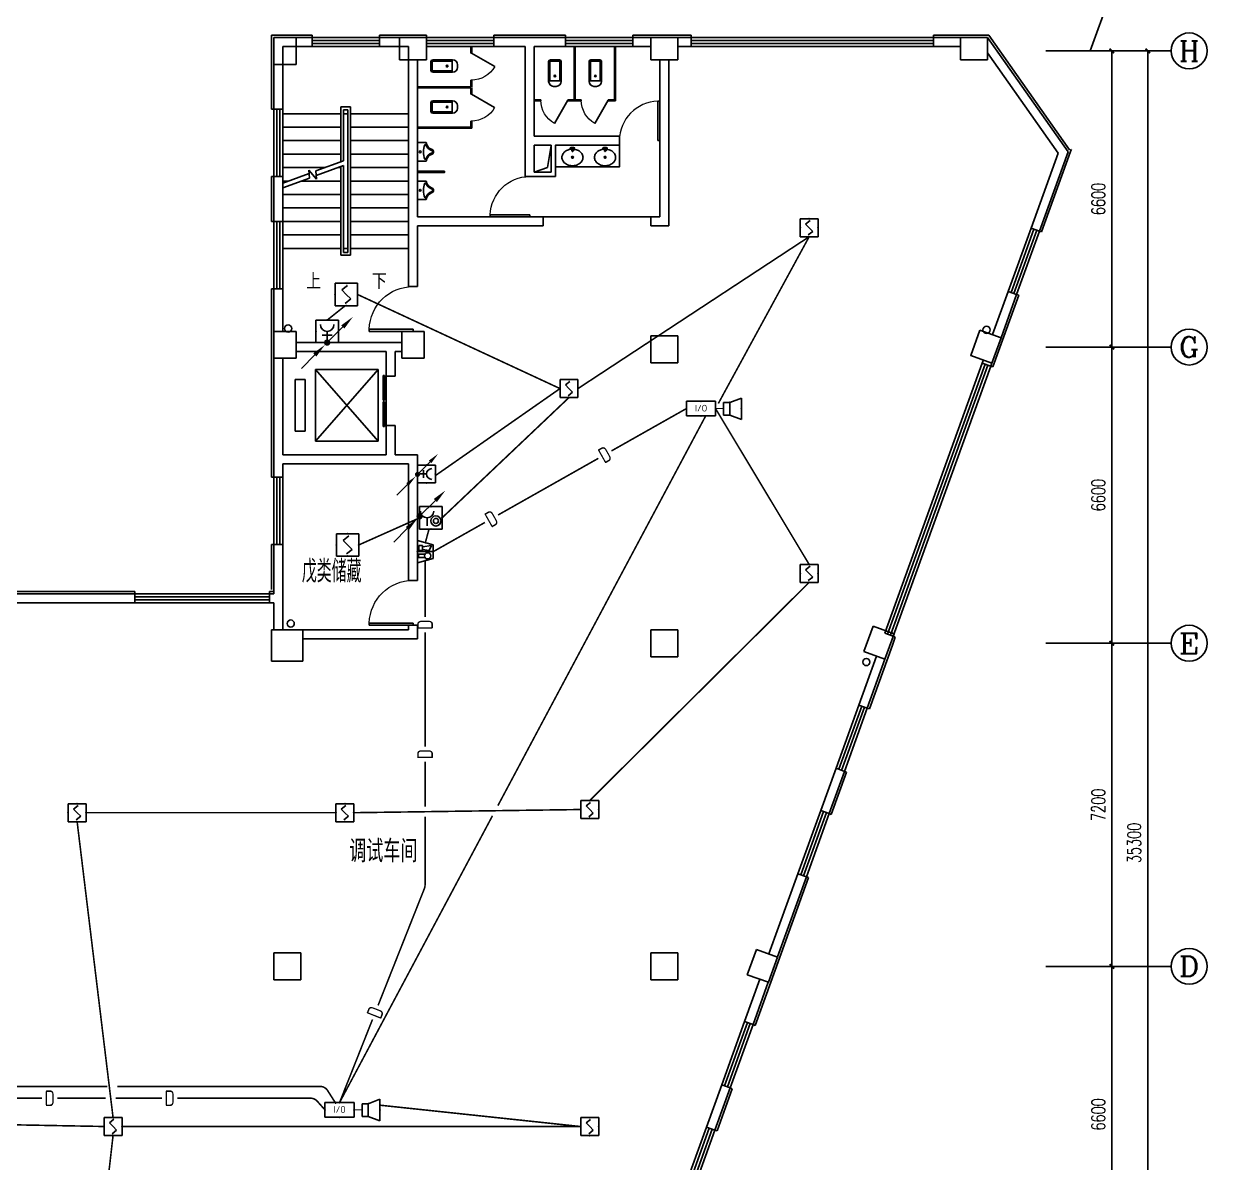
# Model space of a CAD drawing. Extents: x 2166032 to 5302137, y 581493 to 2416206.
# Drawn here: x 2622521 to 2649304, y 1134719 to 1160099 of the extents above; entities that cross this region are included whole.
import ezdxf
from ezdxf.enums import TextEntityAlignment as Align

# ---------------------------------------------------------------- set-up
doc = ezdxf.new("R2010")
doc.units = 0
doc.header["$LTSCALE"] = 1000
doc.header["$MEASUREMENT"] = 0
doc.linetypes.add('CENTER2', pattern=[1.14, 0.75, -0.13, 0.13, -0.13])
doc.linetypes.add('DASH', pattern=[0.35, 0.25, -0.1])
for name, color, linetype in [('AXIS', 3, 'Continuous'), ('AXIS_TEXT', 7, 'Continuous'), ('COLUMN', 2, 'Continuous'), ('DIM_SYMB', 3, 'Continuous'), ('EQUIP-消防', 3, 'Continuous'), ('EQUIP-通讯', 3, 'Continuous'), ('LATRINE', 8, 'Continuous'), ('LVTRY', 8, 'Continuous'), ('LWIRE', 4, 'Continuous'), ('PUB_TEXT', 7, 'Continuous'), ('SIG_TEXT', 7, 'Continuous'), ('STAIR', 8, 'Continuous'), ('SURFACE', 8, 'Continuous'), ('TEL_TEXT', 7, 'Continuous'), ('WALL', 8, 'Continuous'), ('WINDOW', 8, 'Continuous'), ('WIRE-动力', 2, 'Continuous'), ('WIRE-消防', 4, 'Continuous'), ('WIRE-电源', 10, 'Continuous'), ('WIRE-电话', 4, 'CENTER2'), ('屋面', 151, 'Continuous'), ('道路', 2, 'Continuous')]:
    doc.layers.add(name, color=color, linetype=linetype)
doc.styles.add('_HZTXT', font='！tssdeng.shx', dxfattribs={"width": 0.8, "bigfont": '！tssdchn.shx'})
doc.styles.add('_TCH_AXIS', font='complex_.ttf')
doc.styles.add('_TCH_DIM', font='tssdeng.shx', dxfattribs={"bigfont": 'tssdchn.shx'})
doc.styles.add('_TEL_DIM', font='@tssdeng.shx', dxfattribs={"width": 0.8, "height": 3.5, "bigfont": '!tssdchn.shx'})
doc.styles.add('COMPLEX', font='complex_.ttf')
doc.styles.add('DIM_FONT', font='simplex_.ttf', dxfattribs={"width": 0.7})
doc.styles.get("Standard").update_dxf_attribs({"font": 'tssdeng.shx', "bigfont": 'tssdchn.shx'})
doc.styles.add('TSSD_REIN', font='tssdeng.shx', dxfattribs={"width": 0.7, "bigfont": 'tssdchn.shx'})
doc.dimstyles.new('DIMN', dxfattribs={"dimtxt": 300, "dimasz": 100, "dimexe": 250, "dimexo": 300, "dimgap": 150, "dimtad": 1, "dimdec": 0, "dimzin": 0, "dimdsep": 46, "dimtxsty": 'DIM_FONT', "dimblk": 'ARCHTICK', "dimcen": 0.09, "dimclrt": 7, "dimazin": 2, "dimtfac": 1, "dimtdec": 0, "dimtix": 1, "dimtmove": 2, "dimatfit": 3, "dimldrblk": 'ARCHTICK', "dimfxl": 1, "dimtolj": 1, "dimtzin": 0, "dimarcsym": 0})

# ---------------------------------------------------------------- blocks, each defined once
blk = doc.blocks.new('_LV8')
for p, q in [((-205, 0), (205, 0)), ((-205, -191), (-205, 0)), ((205, 0), (205, -191))]:
    blk.add_line(p, q)
blk.add_circle((0, -60), 20)
for centre, radius, start, end in [((-243, -391), 203, 19.2639, 79.2894), ((-152, -175), 10, 114.1084, 248.1394), ((5, -526), 395, 66.6675, 114.1084), ((-243, -401), 233, 19.2639, 68.1394), ((243, -401), 233, 110.4941, 160.7361), ((243, -391), 203, 100.7106, 160.7361), ((158, -173), 10, 290.4941, 66.6675), ((0, -306), 54, 199.2639, 269.7777), ((0, -316), 24, 199.2639, 269.4998), ((0, -306), 54, 270.2223, 340.7361), ((0, -316), 24, 270.5002, 340.7361)]:
    blk.add_arc(centre, radius, start, end)
blk = doc.blocks.new('$equip$00001712')
for p, q in [((-0.5, 1), (-0.5, 0)), ((0.5, 1), (-0.5, 1)), ((0.5, 0), (0.5, 1)), ((-0.5, 0), (0.5, 0)), ((-0.219, 0.331), (0.222, 0.331)), ((0, 0.5), (0, 0.15))]:
    blk.add_line(p, q)
blk.add_arc((0, 0.8), 0.3, 180, 0)
for p in [(0, 1), (-0.5, 0.5), (0, 0), (0.5, 0.5)]:
    blk.add_point(p)
at = {"flags": 1}
for tag, height, p in [('A', 0.00002, (0, 0)), ('B', 0.4, (0.726, 0.302))]:
    blk.add_attdef(tag, text='', height=height, dxfattribs=at).set_placement(p, align=Align.MIDDLE_CENTER)
blk = doc.blocks.new('$TelecSys$00000081')
for p, q in [((0.104, 0.104), (0.104, 0.104)), ((-0.104, -0.104), (-0.104, -0.104)), ((-1.15, -1.15), (-0.55, -0.55))]:
    blk.add_line(p, q)
at = {"const_width": 0.142}
blk.add_lwpolyline([(0.071, 0, 1), (-0.071, 0, 1)], format="xyb", close=True, dxfattribs=at)
blk.add_solid([(-0.62, -0.48), (-0.48, -0.62), (-0.1, -0.1)])
at = {"width": 0.8, "flags": 9}
blk.add_attdef('A', (0, 0), '', height=0.00002, rotation=180, dxfattribs=at)
blk = doc.blocks.new('$TelecSys$00000079')
for p, q in [((0.7, 0.7), (0, 0)), ((0.104, 0.104), (0.104, 0.104)), ((-0.104, -0.104), (-0.104, -0.104))]:
    blk.add_line(p, q)
at = {"const_width": 0.142}
blk.add_lwpolyline([(-0.071, 0, 1), (0.071, 0, 1)], format="xyb", close=True, dxfattribs=at)
blk.add_solid([(0.63, 0.77), (0.77, 0.63), (1.15, 1.15)])
at = {"width": 0.8, "flags": 9}
blk.add_attdef('A', (0, 0), '', height=0.00002, dxfattribs=at)
blk = doc.blocks.new('$equip$00001700')
for p, q in [((-0.5, 0.5), (-0.5, -0.5)), ((0.5, 0.5), (-0.5, 0.5)), ((-0.2, 0.2), (0.05, 0.4)), ((0, 0), (-0.2, 0.2)), ((0, 0), (0.2, -0.2)), ((0.5, -0.5), (0.5, 0.5)), ((-0.5, -0.5), (0.5, -0.5)), ((0.2, -0.2), (-0.05, -0.4))]:
    blk.add_line(p, q)
for p in [(-0.5, 0), (0, 0.5), (0.5, 0), (0, -0.5)]:
    blk.add_point(p)
at = {"flags": 1}
for tag, height, p in [('A', 0.00002, (0, 0)), ('B', 0.4, (0.75, -0.204))]:
    blk.add_attdef(tag, text='', height=height, dxfattribs=at).set_placement(p, align=Align.MIDDLE_CENTER)
blk = doc.blocks.new('$equip$00001711')
for p, q in [((-0.5, 1), (-0.5, 0)), ((0.5, 1), (-0.5, 1)), ((0.5, 0), (0.5, 1)), ((-0.5, 0), (0.5, 0)), ((-0.169, 0.5), (-0.169, 0.15))]:
    blk.add_line(p, q)
for radius in [0.226, 0.113]:
    blk.add_circle((0.227, 0.36), radius)
blk.add_arc((-0.169, 0.8), 0.3, 180, 0)
for p in [(0, 1), (-0.5, 0.5), (0, 0), (0.5, 0.5)]:
    blk.add_point(p)
at = {"flags": 1}
for tag, height, p in [('A', 0.00002, (0, 0)), ('B', 0.4, (0.759, 0.309))]:
    blk.add_attdef(tag, text='', height=height, dxfattribs=at).set_placement(p, align=Align.MIDDLE_CENTER)
blk = doc.blocks.new('$equip$00001943')
for p, q in [((-0.3, 0.35), (-0.5, -0.35)), ((0.3, 0.35), (-0.3, 0.35)), ((-0.22, -0.124), (-0.27, 0.276)), ((-0.27, 0.276), (-0.05, 0.176)), ((-0.05, 0.176), (-0.1, -0.124)), ((0, 0.35), (0, -0.35)), ((0.5, -0.35), (0.3, 0.35)), ((-0.5, -0.35), (0.5, -0.35)), ((-0.27, -0.124), (-0.27, -0.294)), ((-0.05, -0.124), (-0.27, -0.124)), ((-0.27, -0.294), (-0.05, -0.294)), ((-0.05, -0.294), (-0.05, -0.124)), ((0.112, -0.298), (0.112, -0.013)), ((0.262, -0.298), (0.112, -0.298)), ((0.262, -0.013), (0.262, -0.298))]:
    blk.add_line(p, q)
blk.add_circle((0.187, 0.102), 0.139)
for p in [(-0.4, 0), (0, 0.35), (0, -0.35), (0.404, -0.012)]:
    blk.add_point(p)
at = {"layer": 'TEL_TEXT', "style": '_TEL_DIM', "flags": 1}
blk.add_attdef('A', text='', height=0.00002, dxfattribs=at).set_placement((0, 0), align=Align.MIDDLE_CENTER)
blk = doc.blocks.new('$equip$00001366')
for p, q in [((0, 0.35), (0, -0.35)), ((0, 0.35), (0.35, 0.35)), ((0.35, 0.35), (1, 0.6)), ((0.35, 0.35), (0.35, -0.35)), ((1, 0.6), (1, -0.6)), ((0.35, -0.35), (0, -0.35)), ((1, -0.6), (0.35, -0.35))]:
    blk.add_line(p, q)
for p in [(0, 0), (0.35, 0.35), (1, 0), (0.35, -0.35)]:
    blk.add_point(p)
at = {"flags": 9}
blk.add_attdef('A', (0, 0), '', height=0.00002, dxfattribs=at)
blk = doc.blocks.new('$equip$00001926')
for p, q in [((0.65, 0.65), (-0.65, 0.65)), ((-0.65, 0.65), (-0.65, 0)), ((0.65, 0), (0.65, 0.65)), ((-0.65, 0), (0.65, 0))]:
    blk.add_line(p, q)
for p in [(0, 0.65), (-0.65, 0.325), (0, 0), (0.65, 0.325)]:
    blk.add_point(p)
at = {"color": 7, "style": '_TEL_DIM'}
blk.add_attdef('$TEXT$', text='', height=0.3, dxfattribs=at).set_placement((0.006, 0.343), align=Align.MIDDLE_CENTER)
at = {"color": 7, "style": '_TEL_DIM', "flags": 1}
blk.add_attdef('A', text='', height=0.00002, dxfattribs=at).set_placement((0, 0), align=Align.MIDDLE_CENTER)
blk = doc.blocks.new('_ArchTick')
at = {"color": 0, "linetype": 'ByBlock', "const_width": 0.4}
blk.add_lwpolyline([(-0.5, -0.5), (0.5, 0.5)], dxfattribs=at)
blk = doc.blocks.new('*D2711')
at = {"layer": 'AXIS', "color": 0, "lineweight": -2}
for p, q in [((2646312, 1139100), (2647011, 1139100)), ((2646761, 1132500), (2646761, 1139100)), ((2646312, 1132500), (2647011, 1132500))]:
    blk.add_line(p, q, dxfattribs=at)
at = {"layer": 'Defpoints', "color": 0}
for p in [(2646012, 1139100), (2646761, 1139100), (2646012, 1132500)]:
    blk.add_point(p, dxfattribs=at)
at = {"layer": 'AXIS', "color": 0, "lineweight": -2, "xscale": 100, "yscale": 100, "zscale": 100}
for p, rotation in [((2646761, 1139100), 90), ((2646761, 1132500), 270)]:
    blk.add_blockref('_ArchTick', p, dxfattribs=dict(at, rotation=rotation))
at = {"layer": 'AXIS', "color": 7, "insert": (2646459, 1135800), "char_height": 300, "attachment_point": 5, "rotation": 90, "style": 'DIM_FONT'}
blk.add_mtext('\\A1;6600', dxfattribs=at)
blk = doc.blocks.new('*D2712')
at = {"layer": 'AXIS', "color": 0, "lineweight": -2}
for p, q in [((2646312, 1146300), (2647011, 1146300)), ((2646761, 1139100), (2646761, 1146300)), ((2646312, 1139100), (2647011, 1139100))]:
    blk.add_line(p, q, dxfattribs=at)
at = {"layer": 'Defpoints', "color": 0}
for p in [(2646012, 1146300), (2646761, 1146300), (2646012, 1139100)]:
    blk.add_point(p, dxfattribs=at)
at = {"layer": 'AXIS', "color": 0, "lineweight": -2, "xscale": 100, "yscale": 100, "zscale": 100}
for p, rotation in [((2646761, 1146300), 90), ((2646761, 1139100), 270)]:
    blk.add_blockref('_ArchTick', p, dxfattribs=dict(at, rotation=rotation))
at = {"layer": 'AXIS', "color": 7, "insert": (2646459, 1142700), "char_height": 300, "attachment_point": 5, "rotation": 90, "style": 'DIM_FONT'}
blk.add_mtext('\\A1;7200', dxfattribs=at)
blk = doc.blocks.new('*D2713')
at = {"layer": 'AXIS', "color": 0, "lineweight": -2}
for p, q in [((2646312, 1152900), (2647011, 1152900)), ((2646761, 1146300), (2646761, 1152900)), ((2646312, 1146300), (2647011, 1146300))]:
    blk.add_line(p, q, dxfattribs=at)
at = {"layer": 'Defpoints', "color": 0}
for p in [(2646012, 1152900), (2646761, 1152900), (2646012, 1146300)]:
    blk.add_point(p, dxfattribs=at)
at = {"layer": 'AXIS', "color": 0, "lineweight": -2, "xscale": 100, "yscale": 100, "zscale": 100}
for p, rotation in [((2646761, 1152900), 90), ((2646761, 1146300), 270)]:
    blk.add_blockref('_ArchTick', p, dxfattribs=dict(at, rotation=rotation))
at = {"layer": 'AXIS', "color": 7, "insert": (2646459, 1149600), "char_height": 300, "attachment_point": 5, "rotation": 90, "style": 'DIM_FONT'}
blk.add_mtext('\\A1;6600', dxfattribs=at)
blk = doc.blocks.new('*D2714')
at = {"layer": 'AXIS', "color": 0, "lineweight": -2}
for p, q in [((2646312, 1159500), (2647011, 1159500)), ((2646761, 1152900), (2646761, 1159500)), ((2646312, 1152900), (2647011, 1152900))]:
    blk.add_line(p, q, dxfattribs=at)
at = {"layer": 'Defpoints', "color": 0}
for p in [(2646012, 1159500), (2646761, 1159500), (2646012, 1152900)]:
    blk.add_point(p, dxfattribs=at)
at = {"layer": 'AXIS', "color": 0, "lineweight": -2, "xscale": 100, "yscale": 100, "zscale": 100}
for p, rotation in [((2646761, 1159500), 90), ((2646761, 1152900), 270)]:
    blk.add_blockref('_ArchTick', p, dxfattribs=dict(at, rotation=rotation))
at = {"layer": 'AXIS', "color": 7, "insert": (2646459, 1156200), "char_height": 300, "attachment_point": 5, "rotation": 90, "style": 'DIM_FONT'}
blk.add_mtext('\\A1;6600', dxfattribs=at)
blk = doc.blocks.new('*D2715')
at = {"layer": 'AXIS', "color": 0, "lineweight": -2}
for p, q in [((2646312, 1159500), (2647811, 1159500)), ((2647561, 1124200), (2647561, 1159500)), ((2646312, 1124200), (2647811, 1124200))]:
    blk.add_line(p, q, dxfattribs=at)
at = {"layer": 'Defpoints', "color": 0}
for p in [(2646012, 1159500), (2647561, 1159500), (2646012, 1124200)]:
    blk.add_point(p, dxfattribs=at)
at = {"layer": 'AXIS', "color": 0, "lineweight": -2, "xscale": 100, "yscale": 100, "zscale": 100}
for p, rotation in [((2647561, 1159500), 90), ((2647561, 1124200), 270)]:
    blk.add_blockref('_ArchTick', p, dxfattribs=dict(at, rotation=rotation))
at = {"layer": 'AXIS', "color": 7, "insert": (2647259, 1141850), "char_height": 300, "attachment_point": 5, "rotation": 90, "style": 'DIM_FONT'}
blk.add_mtext('\\A1;35300', dxfattribs=at)
blk = doc.blocks.new('$TCHSYS$WIN2D')
for p, q in [((-0.5, 0.5), (0.5, 0.5)), ((-0.5, 0.5), (-0.5, -0.5)), ((0.5, 0.5), (0.5, -0.5)), ((0.5, 0.1667), (-0.5, 0.1667)), ((0.5, -0.1667), (-0.5, -0.1667)), ((-0.5, -0.5), (0.5, -0.5))]:
    blk.add_line(p, q)
blk = doc.blocks.new('$TCHSYS$DOOR2D')
for p, q in [((0.45, 0.975), (0.5, 0.975)), ((0.45, 0), (0.45, 0.975)), ((0.5, 0), (0.5, 0.975)), ((0.5, 0), (0.45, 0))]:
    blk.add_line(p, q)
at = {"lineweight": 13}
blk.add_arc((0.475, 0), 0.975, 91.4693, 180, dxfattribs=at)
blk = doc.blocks.new('$lvtry$00000200')
for p, q in [((-140, -40, 0), (-140, -480, 0)), ((-110, -40, 0), (-110, -470, 0)), ((100, 0, 0), (-100, 0, 0)), ((100, -30, 0), (-100, -30, 0)), ((110, -470, 0), (110, -40, 0)), ((140, -480, 0), (140, -40, 0)), ((140, -470, 0), (-140, -470, 0)), ((-30, -590, 0), (30, -590, 0))]:
    blk.add_line(p, q)
blk.add_circle((0, -359, 0), 20)
for centre, radius, start, end in [((-100, -40, 0), 40, 90, 180), ((-100, -40, 0), 10, 90, 180), ((100, -40, 0), 40, 0, 90), ((100, -40, 0), 10, 0, 90), ((-30, -480, 0), 110, 180, 270), ((30, -480, 0), 110, 270, 0)]:
    blk.add_arc(centre, radius, start, end)
blk.add_point((0, 0))
blk = doc.blocks.new('$TCHSYS$APDOOR2D')
blk.add_line((0.5, 0), (0, 0.866))
at = {"lineweight": 13}
blk.add_arc((0.5, 0), 1, 120, 180, dxfattribs=at)
blk = doc.blocks.new('$lvtry$00000194')
for p, q in [((-17, -27, 0), (-17, -17, 0)), ((17, -27, 0), (17, -17, 0))]:
    blk.add_line(p, q)
at = {"elevation": 0}
blk.add_lwpolyline([(14, -39, -0.067374), (92, -53, -0.088152), (166, -93, -0.105269), (218, -155, -0.121685), (235, -224, -0.121685), (218, -292, -0.105269), (166, -355, -0.088152), (92, -394, -0.078966), (0, -409, -0.078966), (-92, -394, -0.088152), (-166, -355, -0.105269), (-218, -292, -0.121685), (-235, -224, -0.121685), (-218, -155, -0.105269), (-166, -93, -0.088152), (-92, -53, -0.059935), (-23, -40, -0.059935)], format="xyb", dxfattribs=at)
for centre, radius in [((0, -221, 0), 20), ((0, -27, 0), 16.7), ((0, -221, 0), 15)]:
    blk.add_circle(centre, radius)
for centre, radius, start, end in [((-40, -17, 0), 10.1, 106.6096, 258.1648), ((-64, 250, 0), 259, 274.7069, 282.3732), ((-75, -197, 0), 173, 71.36, 79.1873), ((-29, -63, 0), 6.77, 155.344, 308.3224), ((-171, 35, 0), 166, 324.8411, 338.1337), ((-171, 35, 0), 170, 324.8411, 331.3523), ((-29, -63, 0), 3.37, 155.344, 308.3224), ((100, -178, 0), 170, 132.3141, 138.8253), ((100, -178, 0), 166, 125.5327, 138.8253), ((-12, -42, 0), 10.6, 201.8924, 261.774), ((0, -17, 0), 16.7, 0, 180), ((-381, -99, 0), 372, 2.3982, 6.7627), ((0, -80, 0), 9.9, 201.7837, 338.2163), ((64, 250, 0), 259, 257.6268, 265.2931), ((381, -99, 0), 372, 170.1008, 177.6018), ((75, -197, 0), 173, 100.8127, 110.4191), ((40, -17, 0), 10.1, 281.8352, 73.3904)]:
    blk.add_arc(centre, radius, start, end)
blk.add_point((0, -17, 0))
blk = doc.blocks.new('$DorLib2D$00000001')
for p, q in [((0.45, 0.975), (0.5, 0.975)), ((0.45, 0), (0.45, 0.975)), ((0.5, 0), (0.5, 0.975)), ((0.5, 0), (0.45, 0))]:
    blk.add_line(p, q)
at = {"lineweight": 13}
blk.add_arc((0.475, 0), 0.975, 91.4693, 180, dxfattribs=at)
blk = doc.blocks.new('_AXISO')
blk.add_circle((0, 0), 0.5)
at = {"layer": 'AXIS_TEXT', "style": 'COMPLEX', "width": 1.171875}
blk.add_attdef('A', text='', height=0.56, dxfattribs=at).set_placement((-0.25, -0.28), (0.25, -0.28), align=Align.FIT)
blk = doc.blocks.new('$TCHSYS$LDOR22D')
for p, q in [((-0.517, 0.833), (-0.017, 0.833)), ((-0.517, 0.833), (-0.517, 0.667)), ((-0.017, 0.833), (-0.017, 0.667)), ((0.017, 0.833), (0.017, 0.667)), ((0.017, 0.833), (0.517, 0.833)), ((0.517, 0.833), (0.517, 0.667)), ((-0.517, 0.667), (-0.017, 0.667)), ((-0.5, 0.5), (0.5, 0.5)), ((0.017, 0.667), (0.517, 0.667))]:
    blk.add_line(p, q)

msp = doc.modelspace()

# ---------------------------------------------------------------- linework, layer by layer
msp.add_circle((2604640.5, 1020101.3), 438608.5)
at = {"layer": 'AXIS'}
for p, q in [((2646281, 1159500.3), (2647619.1, 1163206.7)), ((2645293.7, 1159500.3), (2648083.5, 1159500.3)), ((2645293.7, 1152900.3), (2648083.5, 1152900.3)), ((2645293.7, 1146300.3), (2648083.5, 1146300.3)), ((2645293.7, 1139100.3), (2648083.5, 1139100.3))]:
    msp.add_line(p, q, dxfattribs=at)
at = {"layer": 'COLUMN'}
for p, q in [((2628588.9, 1159799.9), (2628088.9, 1159799.9)), ((2628088.9, 1159799.9), (2628088.9, 1159199.9)), ((2628588.9, 1159199.9), (2628588.9, 1159799.9)), ((2631488.9, 1159799.9), (2630888.9, 1159799.9)), ((2630888.9, 1159799.9), (2630888.9, 1159299.9)), ((2631488.9, 1159299.9), (2631488.9, 1159799.9)), ((2637088.9, 1159799.9), (2636488.9, 1159799.9)), ((2636488.9, 1159799.9), (2636488.9, 1159299.9)), ((2637088.9, 1159299.9), (2637088.9, 1159799.9)), ((2643988.9, 1159799.9), (2643388.9, 1159799.9)), ((2643388.9, 1159799.9), (2643388.9, 1159299.9)), ((2643988.9, 1159299.9), (2643988.9, 1159799.9)), ((2628088.9, 1159199.9), (2628588.9, 1159199.9)), ((2630888.9, 1159299.9), (2631488.9, 1159299.9)), ((2636488.9, 1159299.9), (2637088.9, 1159299.9)), ((2643388.9, 1159299.9), (2643988.9, 1159299.9)), ((2643821.6, 1153278.8), (2643617.9, 1152714.4)), ((2644292.4, 1153108.9), (2643821.6, 1153278.8)), ((2628588.9, 1153250.3), (2628088.9, 1153250.3)), ((2628088.9, 1153250.3), (2628088.9, 1152650.3)), ((2628588.9, 1152650.3), (2628588.9, 1153250.3)), ((2631438.9, 1153250.3), (2630938.9, 1153250.3)), ((2630938.9, 1153250.3), (2630938.9, 1152650.3)), ((2631438.9, 1152650.3), (2631438.9, 1153250.3)), ((2637088.9, 1153150.3), (2636488.9, 1153150.3)), ((2636488.9, 1153150.3), (2636488.9, 1152550.3)), ((2637088.9, 1152550.3), (2637088.9, 1153150.3)), ((2644088.6, 1152544.5), (2644292.4, 1153108.9)), ((2628088.9, 1152650.3), (2628588.9, 1152650.3)), ((2630938.9, 1152650.3), (2631438.9, 1152650.3)), ((2636488.9, 1152550.3), (2637088.9, 1152550.3)), ((2643617.9, 1152714.4), (2644088.6, 1152544.5)), ((2628737.3, 1146600.3), (2628037.3, 1146600.3)), ((2628037.3, 1146600.3), (2628037.3, 1145900.3)), ((2628737.3, 1145900.3), (2628737.3, 1146600.3)), ((2637088.9, 1146600.3), (2636488.9, 1146600.3)), ((2636488.9, 1146600.3), (2636488.9, 1146000.3)), ((2637088.9, 1146000.3), (2637088.9, 1146600.3)), ((2641439.1, 1146678.6), (2641235.4, 1146114.3)), ((2641909.9, 1146508.7), (2641439.1, 1146678.6)), ((2641706.2, 1145944.3), (2641909.9, 1146508.7)), ((2641235.4, 1146114.3), (2641706.2, 1145944.3)), ((2628037.3, 1145900.3), (2628737.3, 1145900.3)), ((2636488.9, 1146000.3), (2637088.9, 1146000.3)), ((2628688.9, 1139400.3), (2628088.9, 1139400.3)), ((2628088.9, 1139400.3), (2628088.9, 1138800.3)), ((2628688.9, 1138800.3), (2628688.9, 1139400.3)), ((2637088.9, 1139400.3), (2636488.9, 1139400.3)), ((2636488.9, 1139400.3), (2636488.9, 1138800.3)), ((2637088.9, 1138800.3), (2637088.9, 1139400.3)), ((2638839.6, 1139478.6), (2638635.9, 1138914.3)), ((2639311.2, 1139308.4), (2638839.6, 1139478.6)), ((2639107.4, 1138744), (2639311.2, 1139308.4)), ((2638635.9, 1138914.3), (2639107.4, 1138744)), ((2628088.9, 1138800.3), (2628688.9, 1138800.3)), ((2636488.9, 1138800.3), (2637088.9, 1138800.3))]:
    msp.add_line(p, q, dxfattribs=at)
at = {"layer": 'DIM_SYMB'}
for points in [[(2630413.9, 1154640.6, 0, 0, 0), (2630413.9, 1158848.4, 0, 0, 0), (2628963.9, 1158848.4, 0, 0, 0), (2628963.9, 1156748.4, 80, 0, 0), (2628963.9, 1156448.4, 0, 0, 0)], [(2628963.9, 1154639.7, 0, 0, 0), (2628963.9, 1155732.4, 80, 0, 0), (2628963.9, 1156032.4, 0, 0, 0)]]:
    msp.add_lwpolyline(points, format="xyseb", dxfattribs=at)
at = {"layer": 'LATRINE'}
for p, q in [((2632476.9, 1159600.3), (2632476.9, 1159450.3)), ((2632501.9, 1159600.3), (2632476.9, 1159600.3)), ((2632476.9, 1159450.3), (2632501.9, 1159450.3)), ((2632501.9, 1159450.3), (2632501.9, 1159600.3)), ((2634776.4, 1159600.3), (2634776.4, 1158412.8)), ((2634801.4, 1159600.3), (2634776.4, 1159600.3)), ((2634801.4, 1159600.3), (2634801.4, 1158412.8)), ((2635676.4, 1159600.3), (2635676.4, 1158412.8)), ((2635701.4, 1159600.3), (2635676.4, 1159600.3)), ((2635701.4, 1159600.3), (2635701.4, 1158387.8)), ((2631288.9, 1158700.3), (2632476.9, 1158700.3)), ((2631288.9, 1158700.3), (2631288.9, 1158675.3)), ((2631288.9, 1158675.3), (2632476.4, 1158675.3)), ((2632476.4, 1158675.3), (2632476.4, 1158537.8)), ((2632501.9, 1158850.3), (2632476.9, 1158850.3)), ((2632476.9, 1158850.3), (2632476.9, 1158700.3)), ((2632501.4, 1158537.8), (2632501.4, 1158687.8)), ((2632501.9, 1158700.3), (2632501.9, 1158850.3)), ((2632476.4, 1158537.8), (2632501.4, 1158537.8)), ((2634038.9, 1158412.8), (2633888.9, 1158412.8)), ((2633888.9, 1158412.8), (2633888.9, 1158387.8)), ((2633888.9, 1158387.8), (2634038.9, 1158387.8)), ((2634038.9, 1158387.8), (2634038.9, 1158412.8)), ((2634776.4, 1158412.8), (2634638.9, 1158412.8)), ((2634638.9, 1158412.8), (2634638.9, 1158387.8)), ((2634638.9, 1158387.8), (2634788.9, 1158387.8)), ((2634788.9, 1158387.8), (2634938.9, 1158387.8)), ((2634938.9, 1158412.8), (2634801.4, 1158412.8)), ((2634938.9, 1158387.8), (2634938.9, 1158412.8)), ((2635676.4, 1158412.8), (2635538.9, 1158412.8)), ((2635538.9, 1158412.8), (2635538.9, 1158387.8)), ((2635538.9, 1158387.8), (2635701.4, 1158387.8)), ((2632501.4, 1157937.8), (2632476.4, 1157937.8)), ((2632476.4, 1157937.8), (2632476.4, 1157800.3)), ((2632501.4, 1157775.3), (2632501.4, 1157937.8)), ((2631288.9, 1157800.3), (2632476.4, 1157800.3)), ((2631288.9, 1157800.3), (2631288.9, 1157775.3)), ((2631288.9, 1157775.3), (2632501.4, 1157775.3))]:
    msp.add_line(p, q, dxfattribs=at)
at = {"layer": 'LVTRY'}
msp.add_lwpolyline([(2635788.9, 1157400.3), (2634367.2, 1157400.3), (2634367.2, 1156915.4), (2635788.9, 1156915.4)], close=True, dxfattribs=at)
at = {"layer": 'LVTRY', "linetype": 'Continuous'}
msp.add_lwpolyline([(2631288.9, 1156788.4), (2631888.9, 1156788.4), (2631888.9, 1156818.4), (2631288.9, 1156818.4)], dxfattribs=at)
at = {"layer": 'STAIR'}
for p, q in [((2631088.9, 1159600.3), (2628288.9, 1159600.3)), ((2628288.9, 1159600.3), (2628288.9, 1158100.3)), ((2631088.9, 1158100.3), (2631088.9, 1159600.3)), ((2628288.9, 1156555.6), (2628288.9, 1158100.3)), ((2628288.9, 1158100.3), (2629578.9, 1158100.3)), ((2628288.9, 1158100.3), (2629578.9, 1158100.3)), ((2629578.9, 1157029.5), (2629578.9, 1158250.3)), ((2629578.9, 1158250.3), (2629798.9, 1158250.3)), ((2629638.9, 1157051.5), (2629638.9, 1158190.3)), ((2629638.9, 1158190.3), (2629738.9, 1158190.3)), ((2629638.9, 1157051.5), (2629638.9, 1158100.3)), ((2629638.9, 1158100.3), (2629738.9, 1158100.3)), ((2629738.9, 1158190.3), (2629738.9, 1155010.3)), ((2629738.9, 1158100.3), (2629738.9, 1155100.3)), ((2629798.9, 1158250.3), (2629798.9, 1154950.3)), ((2631088.9, 1158100.3), (2629798.9, 1158100.3)), ((2629798.9, 1158100.3), (2631088.9, 1158100.3)), ((2631088.9, 1158100.3), (2631088.9, 1155100.3)), ((2628288.9, 1157800.3), (2629578.9, 1157800.3)), ((2631088.9, 1157800.3), (2629798.9, 1157800.3)), ((2628288.9, 1157500.3), (2629578.9, 1157500.3)), ((2631088.9, 1157500.3), (2629798.9, 1157500.3)), ((2628288.9, 1157200.3), (2629578.9, 1157200.3)), ((2629024.8, 1156826), (2629638.9, 1157051.5)), ((2631088.9, 1157200.3), (2629798.9, 1157200.3)), ((2628288.9, 1156900.3), (2629227.2, 1156900.3)), ((2628288.9, 1156555.6), (2628874.9, 1156770.9)), ((2628884.2, 1156667.8), (2628868.2, 1156845.5)), ((2628868.2, 1156845.5), (2629041.7, 1156640)), ((2629041.7, 1156640), (2629024.8, 1156826)), ((2629034.2, 1156722.9), (2629638.9, 1156945)), ((2629517.3, 1156900.3), (2629578.9, 1156900.3)), ((2629578.9, 1154950.3), (2629578.9, 1156922.9)), ((2629638.9, 1155100.3), (2629638.9, 1156945)), ((2629638.9, 1155010.3), (2629638.9, 1156945)), ((2631088.9, 1156900.3), (2629798.9, 1156900.3)), ((2628288.9, 1156449.1), (2628884.2, 1156667.8)), ((2628288.9, 1156600.3), (2628410.5, 1156600.3)), ((2628700.5, 1156600.3), (2629578.9, 1156600.3)), ((2631088.9, 1156600.3), (2629798.9, 1156600.3)), ((2628288.9, 1155100.3), (2628288.9, 1156449.1)), ((2628288.9, 1156300.3), (2629578.9, 1156300.3)), ((2631088.9, 1156300.3), (2629798.9, 1156300.3)), ((2628288.9, 1156000.3), (2629578.9, 1156000.3)), ((2631088.9, 1156000.3), (2629798.9, 1156000.3)), ((2628288.9, 1155700.3), (2629578.9, 1155700.3)), ((2631088.9, 1155700.3), (2629798.9, 1155700.3)), ((2628288.9, 1155400.3), (2629578.9, 1155400.3)), ((2631088.9, 1155400.3), (2629798.9, 1155400.3)), ((2628288.9, 1155100.3), (2629578.9, 1155100.3)), ((2629798.9, 1154950.3), (2629578.9, 1154950.3)), ((2629638.9, 1155100.3), (2629738.9, 1155100.3)), ((2629738.9, 1155010.3), (2629638.9, 1155010.3)), ((2631088.9, 1155100.3), (2629798.9, 1155100.3)), ((2629013.9, 1152400.3), (2630413.9, 1152400.3)), ((2629013.9, 1150800.3), (2629013.9, 1152400.3)), ((2629013.9, 1152400.3), (2630413.9, 1150800.3)), ((2630413.9, 1152400.3), (2629013.9, 1150800.3)), ((2630413.9, 1152400.3), (2630413.9, 1150800.3)), ((2628563.9, 1152175.3), (2628788.9, 1152175.3)), ((2628563.9, 1151025.3), (2628563.9, 1152175.3)), ((2628788.9, 1152175.3), (2628788.9, 1151025.3)), ((2628788.9, 1151025.3), (2628563.9, 1151025.3)), ((2630413.9, 1150800.3), (2629013.9, 1150800.3))]:
    msp.add_line(p, q, dxfattribs=at)
at = {"layer": 'SURFACE'}
for p, q in [((2628038.9, 1159850.3), (2628938.9, 1159850.3)), ((2628038.9, 1159850.3), (2628038.9, 1158200.3)), ((2628938.9, 1159850.3), (2628938.9, 1159800.3)), ((2630438.9, 1159850.3), (2630438.9, 1159800.3)), ((2630438.9, 1159850.3), (2631188.9, 1159850.3)), ((2631488.5, 1159850.3), (2631188.9, 1159850.3)), ((2631488.5, 1159850.3), (2631488.5, 1159800.3)), ((2632988.5, 1159850.3), (2632988.5, 1159800.3)), ((2633788.9, 1159850.3), (2632988.5, 1159850.3)), ((2633788.9, 1159850.3), (2633738.9, 1159850.3)), ((2633738.9, 1159850.3), (2633738.9, 1159850.3)), ((2634588.5, 1159850.3), (2633788.9, 1159850.3)), ((2634588.5, 1159850.3), (2634588.5, 1159800.3)), ((2636088.5, 1159850.3), (2636088.5, 1159800.3)), ((2636788.9, 1159850.3), (2636088.5, 1159850.3)), ((2636788.9, 1159850.3), (2637388.7, 1159850.3)), ((2637388.7, 1159850.3), (2637388.7, 1159800.3)), ((2642788.7, 1159850.3), (2642788.7, 1159800.3)), ((2642788.7, 1159850.3), (2644017.6, 1159850.3)), ((2644017.6, 1159850.3), (2645814, 1157297.4)), ((2628038.9, 1158200.3), (2628088.9, 1158200.3)), ((2645826.2, 1157279.9), (2645859.7, 1157303.5)), ((2645842.7, 1157256.5), (2645859.7, 1157303.5)), ((2645842.7, 1157256.5), (2645196.8, 1155467.5)), ((2628038.9, 1156700.3), (2628088.9, 1156700.3)), ((2628038.9, 1156700.3), (2628038.9, 1155700.3)), ((2628038.9, 1155700.3), (2628088.9, 1155700.3)), ((2645196.8, 1155467.5), (2645149.8, 1155484.5)), ((2628038.9, 1154200.3), (2628088.9, 1154200.3)), ((2628038.9, 1154200.3), (2628038.9, 1152900.3)), ((2644687.4, 1154056.6), (2644640.4, 1154073.6)), ((2644687.4, 1154056.6), (2644237.3, 1152809.8)), ((2628038.9, 1152900.3), (2628038.9, 1152500.3)), ((2644237.3, 1152809.8), (2644110.1, 1152457.5)), ((2628038.9, 1152502.2), (2628038.9, 1150400.3)), ((2644110.1, 1152457.5), (2644063, 1152474.5)), ((2628038.9, 1150400.3), (2628038.9, 1150350.3)), ((2628038.9, 1150400.3), (2628038.9, 1150000.3)), ((2628038.9, 1150350.3), (2628038.9, 1150350.3)), ((2628038.9, 1150000.3), (2628088.9, 1150000.3)), ((2628038.9, 1148500.3), (2628088.9, 1148500.3)), ((2628038.9, 1148500.3), (2628038.9, 1147500.3)), ((2619638.9, 1147450.3), (2624988.9, 1147450.3)), ((2624988.9, 1147450.3), (2624988.9, 1147400.3)), ((2627988.9, 1147450.3), (2627988.9, 1147400.3)), ((2627988.9, 1147450.3), (2628038.9, 1147450.3)), ((2628038.9, 1147450.3), (2628088.9, 1147450.3)), ((2641936.7, 1146437.9), (2641872.8, 1146261)), ((2641936.7, 1146437.9), (2641890.4, 1146454.6)), ((2641872.8, 1146261), (2641359.4, 1144839)), ((2641359.4, 1144839), (2641312.4, 1144856)), ((2640850, 1143428.2), (2640510.4, 1142487.6)), ((2640850, 1143428.2), (2640803, 1143445.2)), ((2640510.4, 1142487.6), (2640463.4, 1142504.6)), ((2640001.1, 1141076.8), (2639256.4, 1139014.2)), ((2640001.1, 1141076.8), (2639954, 1141093.7)), ((2639256.4, 1139014.2), (2638812.5, 1137784.8)), ((2638812.5, 1137784.8), (2638765.4, 1137801.7)), ((2638303.1, 1136373.9), (2637963.5, 1135433.3)), ((2638303.1, 1136373.9), (2638256.1, 1136390.9)), ((2637963.5, 1135433.3), (2637916.5, 1135450.3))]:
    msp.add_line(p, q, dxfattribs=at)
at = {"layer": 'WALL'}
for p, q in [((2628938.9, 1159800.3), (2628088.9, 1159800.3)), ((2628088.9, 1159800.3), (2628088.9, 1159799.9)), ((2628938.9, 1159600.3), (2628938.9, 1159800.3)), ((2631188.9, 1159800.3), (2630438.9, 1159800.3)), ((2630438.9, 1159800.3), (2630438.9, 1159600.3)), ((2631488.5, 1159800.3), (2631188.9, 1159800.3)), ((2631488.5, 1159799.9), (2631488.5, 1159800.3)), ((2633788.9, 1159800.3), (2632988.5, 1159800.3)), ((2632988.5, 1159800.3), (2632988.5, 1159600.3)), ((2634588.5, 1159800.3), (2633788.9, 1159800.3)), ((2634588.5, 1159600.3), (2634588.5, 1159800.3)), ((2636788.9, 1159800.3), (2636088.5, 1159800.3)), ((2636088.5, 1159800.3), (2636088.5, 1159600.3)), ((2637388.7, 1159800.3), (2636788.9, 1159800.3)), ((2637388.7, 1159600.3), (2637388.7, 1159800.3)), ((2643991.7, 1159800.3), (2642788.7, 1159800.3)), ((2642788.7, 1159800.3), (2642788.7, 1159600.3)), ((2643991.7, 1159800.3), (2645786.9, 1157249)), ((2628588.9, 1159600.3), (2628938.9, 1159600.3)), ((2630438.9, 1159600.3), (2630888.9, 1159600.3)), ((2632988.5, 1159600.3), (2633688.9, 1159600.3)), ((2633688.9, 1159600.3), (2633688.9, 1157500.3)), ((2633888.9, 1159600.3), (2634588.5, 1159600.3)), ((2633888.9, 1159600.3), (2633888.9, 1157600.3)), ((2636088.5, 1159600.3), (2636488.9, 1159600.3)), ((2637088.9, 1159600.3), (2637388.7, 1159600.3)), ((2642788.7, 1159600.3), (2643388.9, 1159600.3)), ((2643988.9, 1159456.7), (2645563.4, 1157219)), ((2628088.9, 1159199.9), (2628088.9, 1158200.3)), ((2628288.9, 1158200.3), (2628288.9, 1159199.9)), ((2631088.9, 1155700.3), (2631088.9, 1159299.9)), ((2631288.9, 1155800.3), (2631288.9, 1159299.9)), ((2636688.9, 1159299.9), (2636688.9, 1157600.3)), ((2636888.9, 1159299.9), (2636888.9, 1157500.3)), ((2628088.9, 1158200.3), (2628288.9, 1158200.3)), ((2633888.9, 1157600.3), (2634317.2, 1157600.3)), ((2635788.9, 1157600.3), (2634317.2, 1157600.3)), ((2635788.9, 1157400.3), (2635788.9, 1157600.3)), ((2636688.9, 1157400.3), (2636688.9, 1157600.3)), ((2633688.9, 1157500.3), (2633688.9, 1156750.3)), ((2633888.9, 1157400.3), (2634267.2, 1157400.3)), ((2633888.9, 1157400.3), (2633888.9, 1156800.3)), ((2634267.2, 1156800.3), (2634267.2, 1157400.3)), ((2634367.2, 1157400.3), (2635788.9, 1157400.3)), ((2634367.2, 1156700.3), (2634367.2, 1157400.3)), ((2636688.9, 1157400.3), (2636688.9, 1155800.3)), ((2636888.9, 1157500.3), (2636888.9, 1155600.3)), ((2645563.4, 1157219), (2644961.7, 1155552.4)), ((2645149.8, 1155484.5), (2645786.9, 1157249)), ((2633688.9, 1156750.3), (2633688.9, 1156700.3)), ((2633888.9, 1156800.3), (2634267.2, 1156800.3)), ((2628088.9, 1156700.3), (2628088.9, 1155700.3)), ((2628288.9, 1156700.3), (2628088.9, 1156700.3)), ((2628288.9, 1155700.3), (2628288.9, 1156700.3)), ((2633688.9, 1156700.3), (2633888.9, 1156700.3)), ((2633888.9, 1156700.3), (2634367.2, 1156700.3)), ((2628088.9, 1155700.3), (2628288.9, 1155700.3)), ((2631088.9, 1155700.3), (2631088.9, 1154250.3)), ((2631288.9, 1155800.3), (2633688.9, 1155800.3)), ((2633688.9, 1155800.3), (2633888.9, 1155800.3)), ((2634088.9, 1155800.3), (2633888.9, 1155800.3)), ((2634088.9, 1155600.3), (2634088.9, 1155800.3)), ((2636688.9, 1155800.3), (2636488.9, 1155800.3)), ((2636488.9, 1155800.3), (2636488.9, 1155600.3)), ((2631288.9, 1154250.3), (2631288.9, 1155600.3)), ((2631288.9, 1155600.3), (2633788.9, 1155600.3)), ((2633788.9, 1155600.3), (2634088.9, 1155600.3)), ((2636488.9, 1155600.3), (2636888.9, 1155600.3)), ((2644961.7, 1155552.4), (2645149.8, 1155484.5)), ((2628288.9, 1154200.3), (2628088.9, 1154200.3)), ((2628088.9, 1154200.3), (2628088.9, 1153250.3)), ((2628288.9, 1153250.3), (2628288.9, 1154200.3)), ((2631088.9, 1154250.3), (2631288.9, 1154250.3)), ((2644452.3, 1154141.5), (2644104, 1153176.9)), ((2644292.1, 1153108.9), (2644640.4, 1154073.6)), ((2644640.4, 1154073.6), (2644452.3, 1154141.5)), ((2628588.9, 1153000.3), (2630688.9, 1153000.3)), ((2630688.9, 1153000.3), (2630938.9, 1153000.3)), ((2628588.9, 1152800.3), (2630588.9, 1152800.3)), ((2630588.9, 1152800.3), (2630588.9, 1152250.3)), ((2630788.9, 1152250.3), (2630788.9, 1152800.3)), ((2630788.9, 1152800.3), (2630938.9, 1152800.3)), ((2628088.9, 1152650.3), (2628088.9, 1152500.3)), ((2628088.9, 1152502.2), (2628088.9, 1150400.3)), ((2628288.9, 1152650.3), (2628288.9, 1152500.3)), ((2628288.9, 1152502.2), (2628288.9, 1150500.3)), ((2643900.2, 1152612.5), (2643874.9, 1152542.4)), ((2643874.9, 1152542.4), (2644063, 1152474.5)), ((2644063, 1152474.5), (2644088.4, 1152544.6)), ((2630588.9, 1152250.3), (2630788.9, 1152250.3)), ((2630788.9, 1151150.3), (2630588.9, 1151150.3)), ((2630588.9, 1151150.3), (2630588.9, 1150500.3)), ((2630788.9, 1150500.3), (2630788.9, 1151150.3)), ((2628088.9, 1150400.3), (2628088.9, 1150000.3)), ((2630588.9, 1150500.3), (2628288.9, 1150500.3)), ((2631288.9, 1150500.3), (2630788.9, 1150500.3)), ((2631288.9, 1147700.3), (2631288.9, 1150500.3)), ((2630688.9, 1150300.3), (2628288.9, 1150300.3)), ((2628288.9, 1150000.3), (2628288.9, 1150300.3)), ((2631088.9, 1150300.3), (2630688.9, 1150300.3)), ((2631088.9, 1150300.3), (2631088.9, 1147700.3)), ((2628088.9, 1150000.3), (2628288.9, 1150000.3)), ((2628288.9, 1148500.3), (2628088.9, 1148500.3)), ((2628088.9, 1148500.3), (2628088.9, 1147400.3)), ((2628288.9, 1147300.3), (2628288.9, 1148500.3)), ((2631088.9, 1147700.3), (2631288.9, 1147700.3)), ((2624988.9, 1147400.3), (2619688.9, 1147400.3)), ((2624988.9, 1147200.3), (2624988.9, 1147400.3)), ((2628088.9, 1147400.3), (2627988.9, 1147400.3)), ((2627988.9, 1147400.3), (2627988.9, 1147200.3)), ((2619888.9, 1147200.3), (2624988.9, 1147200.3)), ((2627988.9, 1147200.3), (2628088.9, 1147200.3)), ((2628088.9, 1147200.3), (2628088.9, 1146600.3)), ((2628288.9, 1147300.3), (2628288.9, 1146600.3)), ((2628737.3, 1146600.3), (2631088.9, 1146600.3)), ((2631288.9, 1146700.3), (2631088.9, 1146700.3)), ((2631088.9, 1146700.3), (2631088.9, 1146600.3)), ((2631288.9, 1146400.3), (2631288.9, 1146700.3)), ((2628737.3, 1146400.3), (2631288.9, 1146400.3)), ((2641517.3, 1146012.5), (2641124.3, 1144923.9)), ((2641312.4, 1144856), (2641705.4, 1145944.6)), ((2641124.3, 1144923.9), (2641312.4, 1144856)), ((2640614.9, 1143513.1), (2640275.3, 1142572.5)), ((2640463.4, 1142504.6), (2640803, 1143445.2)), ((2640803, 1143445.2), (2640614.9, 1143513.1)), ((2640275.3, 1142572.5), (2640463.4, 1142504.6)), ((2639765.9, 1141161.7), (2639121.5, 1139376.9)), ((2639309.6, 1139308.9), (2639954, 1141093.7)), ((2639954, 1141093.7), (2639765.9, 1141161.7)), ((2638917.8, 1138812.5), (2638577.3, 1137869.7)), ((2638765.4, 1137801.7), (2639105.9, 1138744.6)), ((2638577.3, 1137869.7), (2638765.4, 1137801.7)), ((2638067.9, 1136458.8), (2637728.4, 1135518.2)), ((2638256.1, 1136390.9), (2638067.9, 1136458.8)), ((2637916.5, 1135450.3), (2638256.1, 1136390.9)), ((2637728.4, 1135518.2), (2637916.5, 1135450.3))]:
    msp.add_line(p, q, dxfattribs=at)
msp.add_lwpolyline([(2643822.1, 1153278.6), (2643618.3, 1152714.3), (2644088.6, 1152544.5), (2644292.4, 1153108.9), (2643822.1, 1153278.6)], dxfattribs=at)
at = {"layer": 'WINDOW', "linetype": 'DASH'}
for p, q in [((2634088.9, 1155800.3), (2634088.9, 1155600.3)), ((2636488.9, 1155600.3), (2636488.9, 1155800.3))]:
    msp.add_line(p, q, dxfattribs=at)
at = {"layer": 'WINDOW'}
msp.add_line((2634088.9, 1155800.3, 800), (2636488.9, 1155800.3, 800), dxfattribs=at)
at = {"layer": 'WIRE-动力', "color": 1, "linetype": 'Continuous', "const_width": 25}
for points in [[(2637930.3, 1151530.2), (2638106.1, 1151530.2)], [(2629877, 1135902), (2630052.8, 1135902)]]:
    msp.add_lwpolyline(points, dxfattribs=at)
at = {"layer": 'WIRE-消防', "linetype": 'Continuous', "const_width": 35}
for points in [[(2634864.6, 1151975.4), (2640016.3, 1155358.7)], [(2640016.3, 1155358.7), (2637992, 1151642.7)], [(2629953, 1154072.5), (2634464.6, 1151975.4)], [(2629276, 1153500.3), (2629678, 1153822.5)], [(2631688.9, 1150036.8), (2634464.6, 1151975.4)], [(2631836.9, 1149095.1), (2634664.6, 1151775.4)], [(2637930.3, 1151529.6), (2640016.3, 1148056.4)], [(2629981.4, 1148491.2), (2631336.9, 1149095.1)], [(2631463.9, 1148541.1), (2631545.9, 1148845.1)], [(2640016.3, 1147656.4), (2635126.4, 1142795)], [(2634926.4, 1142595), (2629870.2, 1142523.8)], [(2623704.4, 1142323.8), (2624505.2, 1135731.5)], [(2629470.2, 1142523.8), (2623904.4, 1142523.8)], [(2630452.8, 1136006.1), (2634926.4, 1135530.1)], [(2624305.2, 1135531.5), (2615195, 1135700.5)], [(2624505.2, 1135331.5), (2623706.9, 1128350.5)], [(2624705.2, 1135531.5), (2634926.4, 1135530.1)]]:
    msp.add_lwpolyline(points, dxfattribs=at)
at = {"layer": 'WIRE-电源', "linetype": 'Continuous', "const_width": 35}
for points in [[(2635611.3, 1150586.3), (2637280.3, 1151529.6)], [(2633083.9, 1149157.9), (2635317.6, 1150420.3)], [(2631638.9, 1148341.1), (2632790.2, 1148991.8)], [(2631457.6, 1148139.3), (2631457.6, 1146883.5)], [(2631457.6, 1146546.1), (2631457.6, 1143997.1)], [(2631457.6, 1143659.7), (2631457.6, 1142658.6)], [(2630286.5, 1137917.1), (2629552, 1136063.9)], [(2621141.4, 1136161.8), (2622924.7, 1136161.8)], [(2623262.1, 1136161.8), (2624339.6, 1136161.8)], [(2624566.2, 1136161.8), (2625598, 1136161.8)]]:
    msp.add_lwpolyline(points, dxfattribs=at)
for points in [[(2631457.6, 1142433.6), (2631457.6, 1140910.4, -0.0946128), (2631443.6, 1140836.7), (2630410.8, 1138230.8)], [(2625935.4, 1136161.8), (2628905.6, 1136161.8, -0.2141704), (2629055.1, 1136094.7), (2629227, 1135901.4)]]:
    msp.add_lwpolyline(points, format="xyb", dxfattribs=at)
at = {"layer": 'WIRE-电话', "linetype": 'CENTER2', "const_width": 35}
for points in [[(2633080.2, 1142681.5), (2637711, 1151367.1)], [(2629552, 1136063.9), (2632959.3, 1142454.8)], [(2615307.5, 1136424.8), (2624376.4, 1136424.8)]]:
    msp.add_lwpolyline(points, dxfattribs=at)
msp.add_lwpolyline([(2624603, 1136424.8), (2629117.2, 1136424.8, -0.2564658), (2629286, 1136332.2), (2629473.4, 1136037.6)], format="xyb", dxfattribs=at)
at = {"layer": '屋面', "color": 6}
for centre in [(2628405.1, 1153314.7), (2643969.8, 1153284.6), (2628464.3, 1146738.6), (2641290, 1145881.4)]:
    msp.add_circle(centre, 80, dxfattribs=at)
at = {"layer": '道路'}
for p, q in [((2634188.9, 1156901.1), (2634267.2, 1157394.8)), ((2633886.8, 1156800.3), (2634188.9, 1156901.1))]:
    msp.add_line(p, q, dxfattribs=at)

# ---------------------------------------------------------------- block references
at = {"layer": 'AXIS'}
ref = msp.add_blockref('_AXISO', (2648483.5, 1159500.3), dxfattribs=dict(at, xscale=800, yscale=800, zscale=800))
ref.add_attrib('A', 'H', dxfattribs={"layer": 'AXIS_TEXT', "height": 452.5, "style": '_TCH_AXIS', "width": 0.877353}).set_placement((2648257.2, 1159274), (2648709.8, 1159274), align=Align.FIT)
ref = msp.add_blockref('_AXISO', (2648483.5, 1152900.3), dxfattribs=dict(at, xscale=800, yscale=800, zscale=800))
ref.add_attrib('A', 'G', dxfattribs={"layer": 'AXIS_TEXT', "height": 452.5, "style": '_TCH_AXIS', "width": 0.914932}).set_placement((2648257.2, 1152674), (2648709.8, 1152674), align=Align.FIT)
ref = msp.add_blockref('_AXISO', (2648483.5, 1146300.3), dxfattribs=dict(at, xscale=800, yscale=800, zscale=800))
ref.add_attrib('A', 'E', dxfattribs={"layer": 'AXIS_TEXT', "height": 452.5, "style": '_TCH_AXIS'}).set_placement((2648257.2, 1146074), (2648709.8, 1146074), align=Align.FIT)
ref = msp.add_blockref('_AXISO', (2648483.5, 1139100.3), dxfattribs=dict(at, xscale=800, yscale=800, zscale=800))
ref.add_attrib('A', 'D', dxfattribs={"layer": 'AXIS_TEXT', "height": 452.5, "style": '_TCH_AXIS', "width": 0.95528}).set_placement((2648257.2, 1138874), (2648709.8, 1138874), align=Align.FIT)
at = {"layer": 'EQUIP-消防'}
for name, p, xscale, yscale, zscale in [('$equip$00001700', (2640016.3, 1155558.7), 400, 400, 400), ('$equip$00001700', (2629703, 1154072.5), 500, 500, 500), ('$equip$00001712', (2629276, 1153000.3), 500, 500, 500), ('$equip$00001700', (2634664.6, 1151975.4), 400, 400, 400), ('$equip$00001711', (2631586.9, 1148845.1), 500, 500, 500), ('$equip$00001700', (2629731.4, 1148491.2), 500, 500, 500), ('$equip$00001700', (2640016.3, 1147856.4), 400, 400, 400), ('$equip$00001700', (2623704.4, 1142523.8), 400, 400, 400), ('$equip$00001700', (2629670.2, 1142523.8), 400, 400, 400), ('$equip$00001700', (2635126.4, 1142595), 400, 400, 400), ('$equip$00001700', (2624505.2, 1135531.5), 400, 400, 400), ('$equip$00001700', (2635126.4, 1135530.1), 400, 400, 400)]:
    msp.add_blockref(name, p, dxfattribs=dict(at, xscale=xscale, yscale=yscale, zscale=zscale))
at = {"layer": 'EQUIP-消防', "color": 3, "xscale": 500, "yscale": 500, "zscale": 500}
for p in [(2637605.3, 1151367.1), (2629552, 1135738.9)]:
    msp.add_blockref('$equip$00001926', p, dxfattribs=at).add_auto_attribs({'$TEXT$': 'I/O'})
at = {"layer": 'EQUIP-消防', "rotation": 270}
for name, p, xscale, yscale, zscale in [('$equip$00001712', (2631288.9, 1150071.8), 400, 400, 400), ('$equip$00001943', (2631463.9, 1148341.1), 500, 500, 500)]:
    msp.add_blockref(name, p, dxfattribs=dict(at, xscale=xscale, yscale=yscale, zscale=zscale))
at = {"layer": 'EQUIP-通讯', "xscale": 400, "yscale": 400, "zscale": 400}
for p in [(2638106.1, 1151525.2), (2630052.8, 1135897)]:
    msp.add_blockref('$equip$00001366', p, dxfattribs=at)
at = {"layer": 'LATRINE', "xscale": -600, "yscale": 600, "zscale": 25}
for p, rotation in [((2632489.4, 1159150.3), 270), ((2632488.9, 1158237.8), 270), ((2634338.9, 1158400.3), 180), ((2635238.9, 1158400.3), 180)]:
    msp.add_blockref('$TCHSYS$APDOOR2D', p, dxfattribs=dict(at, rotation=rotation))
at = {"layer": 'LVTRY'}
for name, p, yscale, rotation in [('$lvtry$00000200', (2631589.4, 1159162.8), -1, 270), ('$lvtry$00000200', (2634351.4, 1159300.3), -1, 180), ('$lvtry$00000200', (2635251.4, 1159300.3), -1, 180), ('$lvtry$00000200', (2631588.9, 1158250.3), -1, 270), ('$lvtry$00000194', (2634742.2, 1157350.3), -0.9999999999999998, 180.0000000000041), ('$lvtry$00000194', (2635469, 1157350.3), -0.9999999999999998, 180.0000000000041)]:
    msp.add_blockref(name, p, dxfattribs=dict(at, yscale=yscale, rotation=rotation))
at = {"layer": 'LVTRY', "linetype": 'Continuous', "xscale": -1, "rotation": 90}
for p in [(2631288.9, 1157250.7), (2631288.9, 1156393.5)]:
    msp.add_blockref('_LV8', p, dxfattribs=at)
at = {"layer": 'LWIRE'}
for name, p, xscale, yscale, zscale in [('$TelecSys$00000079', (2629276, 1153000.3), 500, 500, 500), ('$TelecSys$00000081', (2629276, 1153000.3), 500, 500, 500), ('$TelecSys$00000079', (2631288.9, 1150061.4), 400, 400, 400), ('$TelecSys$00000081', (2631288.9, 1150061.4), 400, 400, 400), ('$TelecSys$00000079', (2631336.6, 1149130.7), 500, 500, 500), ('$TelecSys$00000081', (2631336.6, 1149130.7), 500, 500, 500)]:
    msp.add_blockref(name, p, dxfattribs=dict(at, xscale=xscale, yscale=yscale, zscale=zscale))
at = {"layer": 'WINDOW'}
for name, p, xscale, yscale, zscale in [('$TCHSYS$WIN2D', (2629688.9, 1159700.3), 1500, -200, 1500), ('$TCHSYS$WIN2D', (2640088.7, 1159700.3), -5400, -200, -5400), ('$TCHSYS$DOOR2D', (2636238.9, 1157500.3), 900, 900, 900)]:
    msp.add_blockref(name, p, dxfattribs=dict(at, xscale=xscale, yscale=yscale, zscale=zscale))
for name, p, xscale, yscale, zscale, rotation in [('$TCHSYS$WIN2D', (2632238.5, 1159700.3), 1500, 200, 1500, 179.9999999999743), ('$TCHSYS$WIN2D', (2635338.5, 1159700.3), -1500, 200, -1500, 179.9999999999822), ('$TCHSYS$WIN2D', (2628188.9, 1157450.3), 1500, 200, 1500, 269.9999999997057), ('$TCHSYS$DOOR2D', (2633788.9, 1156250.3), 900, -900, 900, 270), ('$TCHSYS$WIN2D', (2628188.9, 1154950.3), 1500, 200, 1500, 269.9999999997057), ('$TCHSYS$WIN2D', (2644801, 1154813), -1500, 200, -1500, 250.1479040148651), ('$DorLib2D$00000001', (2631188.9, 1153750.3), -1000, 1000, -1000, 90.00000000004765), ('$TCHSYS$WIN2D', (2642882.3, 1149498.6), -6400, 200, -6400, 250.1479040148673), ('$TCHSYS$LDOR22D', (2630688.9, 1151700.3), 1100, 200, 1100, 90.00000000002136), ('$TCHSYS$WIN2D', (2628188.9, 1149250.3), 1500, 200, 1500, 269.9999999997934), ('$TCHSYS$DOOR2D', (2631188.9, 1147200.3), 1000, -1000, 1000, 269.9999999999521), ('$TCHSYS$WIN2D', (2626488.9, 1147300.3), -3000, -200, -3000, 1.431719280012431e-11), ('$TCHSYS$WIN2D', (2640963.6, 1144184.6), -1500, 200, -1500, 250.147904014863), ('$TCHSYS$WIN2D', (2640114.7, 1141833.1), -1500, 200, -1500, 250.147904014863), ('$TCHSYS$WIN2D', (2638416.7, 1137130.3), -1500, 200, -1500, 250.1479040148679), ('$TCHSYS$WIN2D', (2637567.7, 1134778.8), -1500, 200, -1500, 250.1479040148679)]:
    msp.add_blockref(name, p, dxfattribs=dict(at, xscale=xscale, yscale=yscale, zscale=zscale, rotation=rotation))

# ---------------------------------------------------------------- texts
at = {"layer": 'PUB_TEXT', "style": '_TCH_DIM'}
for s, p in [('上', (2628808.2, 1154189.7)), ('下', (2630272, 1154190.6))]:
    msp.add_text(s, height=350, dxfattribs=at).set_placement(p)
at = {"layer": 'PUB_TEXT'}
for s, style, width, p in [('戊类储藏', 'TSSD_REIN', 0.7, (2628711.4, 1147654.1)), ('调试车间', '_HZTXT', 0.8, (2629767.7, 1141417.9))]:
    msp.add_text(s, height=500, dxfattribs=dict(at, style=style, width=width)).set_placement(p)
at = {"layer": 'SIG_TEXT', "style": '_TEL_DIM', "width": 0.8}
for rotation, p in [(29.47451, (2635464.4, 1150503.3)), (29.47451, (2632937.1, 1149074.8)), (90, (2631457.6, 1146714.8)), (90, (2631457.6, 1143828.4)), (68.3807, (2630348.6, 1138074))]:
    msp.add_text('D', height=350, rotation=rotation, dxfattribs=at).set_placement(p, align=Align.MIDDLE_CENTER)
for p in [(2623093.4, 1136161.8), (2625766.7, 1136161.8)]:
    msp.add_text('D', height=350, dxfattribs=at).set_placement(p, align=Align.MIDDLE_CENTER)

# ---------------------------------------------------------------- dimensions: what is measured, and where the dimension line sits
at = {"layer": 'AXIS'}
for p1, p2, distance, picture, middle in [((2646011.6, 1152900.3), (2646011.6, 1159500.3), -749, '*D2714', (2646459.2, 1156200.3)), ((2646011.6, 1124200.3), (2646011.6, 1159500.3), -1549, '*D2715', (2647259.2, 1141850.3)), ((2646011.6, 1146300.3), (2646011.6, 1152900.3), -749, '*D2713', (2646459.2, 1149600.3)), ((2646011.6, 1139100.3), (2646011.6, 1146300.3), -749, '*D2712', (2646459.2, 1142700.3)), ((2646011.6, 1132500.3), (2646011.6, 1139100.3), -749, '*D2711', (2646459.2, 1135800.3))]:
    dim = msp.add_aligned_dim(p1=p1, p2=p2, distance=distance, dimstyle='DIMN', dxfattribs=at)
    dim.commit()
    dim.dimension.update_dxf_attribs({"geometry": picture, "text_midpoint": middle})

doc.saveas('drawing.dxf')
